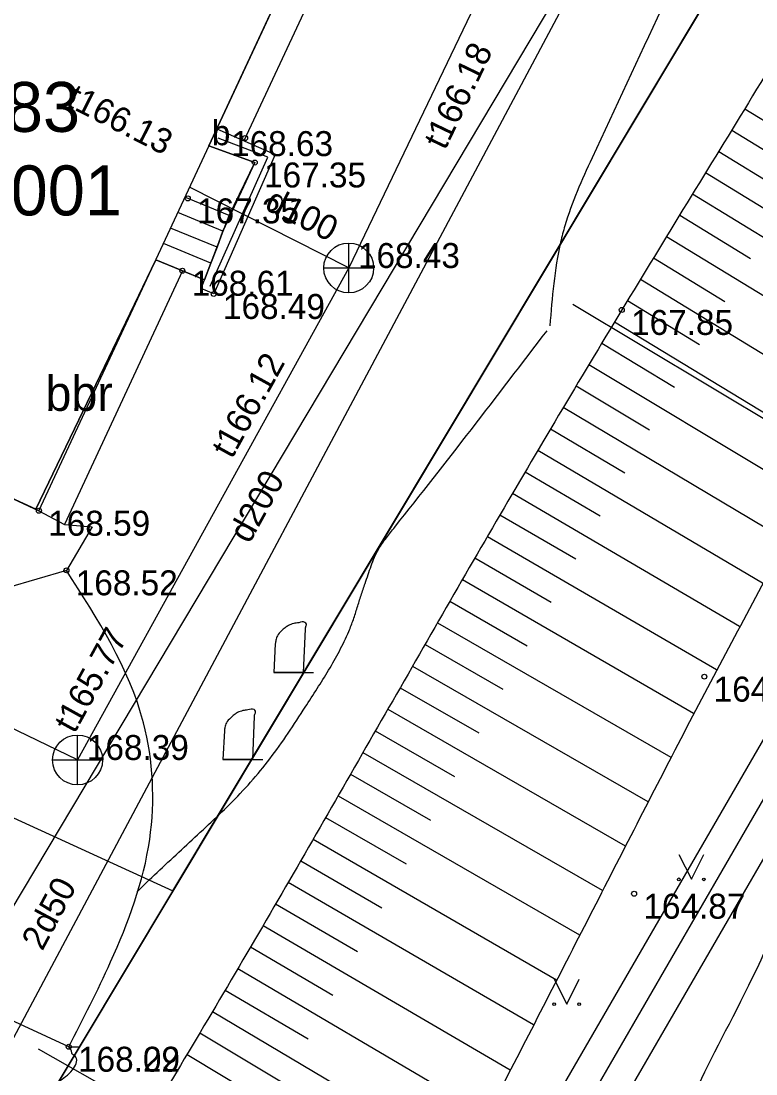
# Model space of a CAD drawing. Extents: x 635052 to 635250, y 303525 to 303666.
# Drawn here: x 635112.92 to 635127.65, y 303572.44 to 303593.53 of the extents above; entities that cross this region are included whole.
import ezdxf

# ---------------------------------------------------------------- set-up
doc = ezdxf.new("R2010")
doc.units = 0
for name, color, linetype in [('BUVE_BDET_####_####_#', 7, 'Continuous'), ('BUVE_COKL_####_####_#', 7, 'Continuous'), ('BUVE_EKAS_####_####_#', 7, 'Continuous'), ('BUVE_EKAS_UZMR_####_#', 7, 'Continuous'), ('BUVE_EKAS_VEKT_####_#', 7, 'Continuous'), ('BUVE_EKAS_VEKT_TKST_#', 7, 'Continuous'), ('CELI_CAPM_####_####_#', 7, 'Continuous'), ('CELI_CMAL_####_####_#', 7, 'Continuous'), ('CELI_CSEG_####_TKST_#', 7, 'Continuous'), ('ELEK_VADP_ZSPR_####_#', 7, 'Continuous'), ('LKAN_VADP_PAST_####_#', 7, 'Continuous'), ('NORB_MARG_MMET_####_#', 7, 'Continuous'), ('RELJ_AATZ_####_TKST_#', 7, 'Continuous'), ('RELJ_ELEM_####_####_#', 7, 'Continuous'), ('RELJ_HORZ_PAMT_####_#', 7, 'Continuous'), ('RELJ_HORZ_RESN_####_#', 7, 'Continuous'), ('RELJ_NOGA_####_####_#', 7, 'Continuous'), ('RELJ_NOGL_####_####_#', 7, 'Continuous'), ('ROBZ_UZMR_####_####_#', 7, 'Continuous'), ('ROBZ_UZMR_####_TKST_#', 7, 'Continuous'), ('SAKT_VADP_KABE_####_#', 7, 'Continuous'), ('SILT_VADP_UDEN_####_#', 7, 'Continuous'), ('SILT_VADP_UDEN_TKAM_#', 7, 'Continuous'), ('SILT_VADP_UDEN_TKST_#', 7, 'Continuous'), ('SKAN_ELEM_####_####_#', 7, 'Continuous'), ('SKAN_ELEM_PAST_TKST_#', 7, 'Continuous'), ('SKAN_VADP_PAST_####_#', 7, 'Continuous'), ('SKAN_VADP_PAST_TKST_#', 7, 'Continuous'), ('TERT_ELEM_####_####_#', 7, 'Continuous')]:
    doc.layers.add(name, color=color, linetype=linetype)

msp = doc.modelspace()

# ---------------------------------------------------------------- linework, layer by layer
at = {"layer": 'BUVE_BDET_####_####_#'}
for p, q in [((635123.348, 303603.889), (635117.387, 303591.132)), ((635116.843, 303591.37), (635118.015, 303590.858)), ((635117.606, 303590.697), (635116.685, 303591.031)), ((635118.015, 303590.858), (635116.782, 303588.063)), ((635117.094, 303589.635), (635117.606, 303590.697)), ((635117.094, 303589.635), (635116.205, 303590.002)), ((635116.964, 303589.321), (635116.062, 303589.693)), ((635116.529, 303588.173), (635117.094, 303589.635)), ((635116.849, 303589.001), (635115.918, 303589.385)), ((635116.726, 303588.683), (635115.774, 303589.076)), ((635116.596, 303588.347), (635115.622, 303588.749)), ((635116.154, 303588.529), (635113.794, 303583.445)), ((635116.782, 303588.063), (635116.529, 303588.173)), ((635113.278, 303583.72), (635113.794, 303583.445)), ((635113.794, 303583.445), (635114.345, 303583.401)), ((635114.345, 303583.401), (635113.83, 303582.526)), ((635113.83, 303582.526), (635112.638, 303582.178))]:
    msp.add_line(p, q, dxfattribs=at)
at = {"layer": 'BUVE_EKAS_####_####_#'}
for p, q in [((635113.278, 303583.72), (635127.619, 303614.493)), ((635111.16, 303584.692), (635113.278, 303583.72))]:
    msp.add_line(p, q, dxfattribs=at)
at = {"layer": 'BUVE_EKAS_UZMR_####_#'}
msp.add_lwpolyline([(635102.991, 303588.54), (635109.706, 303585.36), (635109.03, 303583.909), (635110.48, 303583.233), (635111.16, 303584.692), (635113.213, 303583.75), (635115.622, 303588.749), (635116.596, 303588.347), (635116.726, 303588.683), (635116.849, 303589.001), (635116.964, 303589.321), (635117.606, 303590.697), (635116.685, 303591.031), (635127.619, 303614.493), (635117.397, 303619.283), (635102.991, 303588.54)], dxfattribs=at)
at = {"layer": 'BUVE_EKAS_VEKT_####_#'}
msp.add_lwpolyline([(635117.397, 303619.283), (635127.619, 303614.493), (635116.685, 303591.031), (635117.606, 303590.697), (635116.964, 303589.321), (635116.849, 303589.001), (635116.726, 303588.683), (635116.596, 303588.347), (635115.622, 303588.749), (635113.213, 303583.75), (635111.16, 303584.692), (635110.48, 303583.233), (635109.03, 303583.909), (635109.706, 303585.36), (635102.991, 303588.54)], close=True, dxfattribs=at)
at = {"layer": 'CELI_CAPM_####_####_#'}
msp.add_line((635113.876, 303572.981), (635100.69, 303579.034), dxfattribs=at)
at = {"layer": 'CELI_CMAL_####_####_#'}
msp.add_spline([(635113.876, 303572.981), (635114.715, 303574.68), (635115.499, 303577.137), (635115.375, 303579.469), (635113.83, 303582.526)], degree=3, dxfattribs=at)
at = {"layer": 'ELEK_VADP_ZSPR_####_#'}
msp.add_line((635125.819, 303597.657), (635111.235, 303573.249), dxfattribs=at)
at = {"layer": 'LKAN_VADP_PAST_####_#'}
msp.add_line((635120.93, 303568.589), (635113.269, 303572.934), dxfattribs=at)
at = {"layer": 'NORB_MARG_MMET_####_#'}
for p, q in [((635117.869, 303590.801), (635116.873, 303591.186)), ((635116.714, 303588.217), (635117.869, 303590.801))]:
    msp.add_line(p, q, dxfattribs=at)
at = {"layer": 'RELJ_AATZ_####_TKST_#'}
msp.add_line((635113.876, 303572.981), (635114.091, 303572.981), dxfattribs=at)
at = {"layer": 'RELJ_ELEM_####_####_#'}
for centre in [(635117.413, 303591.187), (635117.606, 303590.697), (635116.263, 303589.978), (635116.154, 303588.529), (635116.782, 303588.063), (635124.965, 303587.743), (635113.278, 303583.72), (635113.83, 303582.526), (635126.62, 303580.396), (635125.212, 303576.047), (635113.876, 303572.981)]:
    msp.add_circle(centre, 0.05, dxfattribs=at)
at = {"layer": 'RELJ_HORZ_PAMT_####_#'}
msp.add_spline([(635127.245, 303567.224), (635130.206, 303574.174), (635130.522, 303576.576), (635129.835, 303577.373), (635127.751, 303574.717), (635125.954, 303570.274), (635125.954, 303567.234), (635124.986, 303565.014), (635122.9, 303562.493), (635120.132, 303561.493), (635117.71, 303561.493), (635115.288, 303561.493)], degree=3, dxfattribs=at)
at = {"layer": 'RELJ_HORZ_RESN_####_#'}
for points in [[(635130.07, 303602.341), (635129.658, 303601.786), (635129.261, 303601.219), (635129.045, 303600.841), (635127.134, 303596.771), (635124.368, 303590.788), (635123.823, 303589.431), (635123.738, 303589.103), (635123.523, 303587.427)], [(635115.239, 303576.078), (635115.384, 303576.22), (635115.812, 303576.626), (635116.244, 303577.029), (635116.676, 303577.431), (635117.103, 303577.84), (635117.91, 303578.751), (635118.619, 303579.788), (635119.087, 303580.529), (635119.302, 303580.909), (635119.401, 303581.104), (635119.491, 303581.304), (635119.582, 303581.541), (635119.661, 303581.782), (635119.738, 303582.024), (635119.819, 303582.264), (635119.939, 303582.615), (635120.007, 303582.788), (635120.091, 303582.954), (635120.244, 303583.18), (635120.412, 303583.394), (635123.465, 303587.325)], [(635108.41, 303571.407), (635108.551, 303571.458), (635109.035, 303571.624), (635109.28, 303571.699), (635109.527, 303571.77), (635110.54, 303571.925), (635110.801, 303571.933), (635111.061, 303571.937), (635111.322, 303571.94), (635111.582, 303571.947), (635112.107, 303571.97), (635112.369, 303571.988), (635112.631, 303572.01), (635113.151, 303572.11), (635113.41, 303572.187), (635113.539, 303572.231), (635113.602, 303572.257), (635113.666, 303572.286), (635113.814, 303572.383), (635113.951, 303572.517), (635114.017, 303572.774), (635113.985, 303572.804), (635113.945, 303572.833), (635113.939, 303572.86), (635113.876, 303572.981)]]:
    msp.add_spline(points, degree=3, dxfattribs=at)
at = {"layer": 'RELJ_NOGA_####_####_#'}
for p, q in [((635127.429, 303591.774), (635131.603, 303589.22)), ((635127.168, 303591.347), (635128.56, 303590.496)), ((635126.907, 303590.921), (635131.118, 303588.345)), ((635126.646, 303590.494), (635128.05, 303589.635)), ((635126.385, 303590.067), (635130.634, 303587.47)), ((635126.125, 303589.641), (635127.542, 303588.775)), ((635125.864, 303589.214), (635130.151, 303586.594)), ((635125.603, 303588.788), (635127.033, 303587.914)), ((635125.342, 303588.361), (635129.669, 303585.718)), ((635125.082, 303587.934), (635126.525, 303587.053)), ((635124.821, 303587.507), (635129.191, 303584.848)), ((635124.562, 303587.08), (635126.021, 303586.197)), ((635124.304, 303586.652), (635128.723, 303583.994)), ((635124.047, 303586.223), (635125.521, 303585.341)), ((635123.79, 303585.794), (635128.253, 303583.138)), ((635123.535, 303585.364), (635125.024, 303584.482)), ((635123.281, 303584.933), (635127.787, 303582.276)), ((635123.027, 303584.502), (635124.531, 303583.619)), ((635122.774, 303584.071), (635127.323, 303581.41)), ((635122.522, 303583.639), (635124.04, 303582.754)), ((635122.271, 303583.207), (635126.862, 303580.538)), ((635122.02, 303582.774), (635123.551, 303581.887)), ((635121.769, 303582.342), (635126.403, 303579.662)), ((635121.519, 303581.909), (635123.065, 303581.017)), ((635121.269, 303581.476), (635125.945, 303578.782)), ((635121.02, 303581.042), (635122.58, 303580.145)), ((635120.771, 303580.609), (635125.488, 303577.897)), ((635120.521, 303580.175), (635122.095, 303579.271)), ((635120.272, 303579.742), (635125.032, 303577.01)), ((635120.023, 303579.308), (635121.611, 303578.397)), ((635119.774, 303578.875), (635124.574, 303576.117)), ((635119.525, 303578.441), (635121.126, 303577.521)), ((635119.276, 303578.008), (635124.115, 303575.222)), ((635119.026, 303577.574), (635120.64, 303576.644)), ((635118.776, 303577.141), (635123.655, 303574.325)), ((635118.526, 303576.709), (635120.153, 303575.767)), ((635118.276, 303576.276), (635123.192, 303573.424)), ((635118.024, 303575.844), (635119.664, 303574.89)), ((635117.773, 303575.412), (635122.725, 303572.521)), ((635117.52, 303574.98), (635119.171, 303574.013)), ((635117.267, 303574.549), (635122.255, 303571.617)), ((635117.014, 303574.118), (635118.676, 303573.137)), ((635116.759, 303573.688), (635121.779, 303570.71)), ((635116.503, 303573.258), (635118.176, 303572.261)), ((635116.247, 303572.829), (635121.298, 303569.803))]:
    msp.add_line(p, q, dxfattribs=at)
msp.add_spline([(635140.748, 303614.62), (635139.836, 303612.55), (635139.379, 303611.515), (635139.15, 303610.998), (635138.92, 303610.481), (635137.015, 303606.796), (635134.804, 303603.272), (635132.474, 303599.811), (635131.322, 303598.074), (635130.209, 303596.316), (635127.586, 303592.03), (635124.965, 303587.743), (635122.449, 303583.513), (635119.989, 303579.248), (635117.525, 303574.987), (635116.272, 303572.869), (635114.994, 303570.766), (635113.411, 303568.291), (635111.777, 303565.85), (635110.133, 303563.414), (635108.522, 303560.957), (635108.341, 303560.672)], degree=3, dxfattribs=at)
at = {"layer": 'RELJ_NOGL_####_####_#'}
msp.add_spline([(635145.065, 303612.084), (635141.515, 303605.622), (635140.411, 303603.79), (635139.213, 303602.015), (635138.003, 303600.246), (635136.859, 303598.437), (635134.685, 303594.691), (635132.548, 303590.925), (635128.375, 303583.339), (635126.443, 303579.717), (635124.56, 303576.068), (635122.683, 303572.417), (635120.766, 303568.79), (635119.987, 303567.461), (635119.133, 303566.178), (635117.302, 303563.684), (635115.474, 303561.188), (635115.117, 303560.672)], degree=3, dxfattribs=at)
at = {"layer": 'ROBZ_UZMR_####_####_#'}
for p, q in [((635115.964, 303576.105), (635138.877, 303614.314)), ((635103.35, 303581.877), (635115.964, 303576.105))]:
    msp.add_line(p, q, dxfattribs=at)
for points in [[(635168.655, 303646.635), (635148.58, 303610.406), (635139.07, 303614.636), (635106.709, 303560.672)], [(635106.709, 303560.672), (635139.07, 303614.636), (635109.74, 303627.496), (635080.758, 303560.672)]]:
    msp.add_lwpolyline(points, dxfattribs=at)
at = {"layer": 'SAKT_VADP_KABE_####_#'}
msp.add_line((635129.412, 303584.598), (635123.984, 303587.852), dxfattribs=at)
at = {"layer": 'SILT_VADP_UDEN_####_#'}
for p, q in [((635111.472, 303570.732), (635135.672, 303616.126)), ((635120.968, 303566.135), (635148.799, 303614.193))]:
    msp.add_line(p, q, dxfattribs=at)
at = {"layer": 'SILT_VADP_UDEN_TKAM_#'}
for p, q in [((635120.924, 303567.257), (635148.279, 303614.494)), ((635121.951, 303566.635), (635149.442, 303614.107))]:
    msp.add_line(p, q, dxfattribs=at)
at = {"layer": 'SKAN_ELEM_####_####_#'}
for p, q in [((635119.489, 303588.084), (635119.489, 303589.084)), ((635118.989, 303588.584), (635119.989, 303588.584)), ((635114.053, 303578.227), (635114.053, 303579.227)), ((635113.553, 303578.727), (635114.553, 303578.727))]:
    msp.add_line(p, q, dxfattribs=at)
for centre in [(635119.489, 303588.584), (635114.053, 303578.727)]:
    msp.add_circle(centre, 0.5, dxfattribs=at)
at = {"layer": 'SKAN_VADP_PAST_####_#'}
for p, q in [((635128.695, 303607.771), (635119.489, 303588.584)), ((635119.489, 303588.584), (635116.299, 303590.202)), ((635114.053, 303578.727), (635092.548, 303589.079)), ((635119.489, 303588.584), (635114.053, 303578.727))]:
    msp.add_line(p, q, dxfattribs=at)
at = {"layer": 'TERT_ELEM_####_####_#'}
for p, q in [((635118.586, 303580.48), (635118.62, 303581.345)), ((635118.017, 303581.053), (635117.986, 303580.48)), ((635118.586, 303580.48), (635117.986, 303580.48)), ((635117.986, 303580.48), (635118.286, 303580.48)), ((635118.286, 303580.48), (635118.586, 303580.48)), ((635118.586, 303580.48), (635118.786, 303580.48)), ((635117.565, 303578.735), (635117.599, 303579.6)), ((635116.996, 303579.308), (635116.965, 303578.735)), ((635117.565, 303578.735), (635116.965, 303578.735)), ((635116.965, 303578.735), (635117.265, 303578.735)), ((635117.265, 303578.735), (635117.565, 303578.735)), ((635117.565, 303578.735), (635117.765, 303578.735)), ((635126.11, 303576.836), (635126.36, 303576.336)), ((635126.36, 303576.336), (635126.61, 303576.836)), ((635123.61, 303574.336), (635123.86, 303573.836)), ((635123.86, 303573.836), (635124.11, 303574.336))]:
    msp.add_line(p, q, dxfattribs=at)
for centre, radius in [((635126.11, 303576.335), 0.028), ((635126.61, 303576.335), 0.0263), ((635123.61, 303573.835), 0.028), ((635124.11, 303573.835), 0.0263)]:
    msp.add_circle(centre, radius, dxfattribs=at)
for points in [[(635118.62, 303581.345), (635118.624, 303581.376), (635118.627, 303581.387), (635118.642, 303581.449), (635118.612, 303581.484), (635118.49, 303581.478), (635118.386, 303581.46), (635118.28, 303581.421), (635118.215, 303581.377), (635118.14, 303581.313), (635118.06, 303581.215), (635118.029, 303581.126), (635118.017, 303581.052)], [(635117.599, 303579.6), (635117.603, 303579.631), (635117.606, 303579.642), (635117.621, 303579.704), (635117.591, 303579.739), (635117.469, 303579.733), (635117.365, 303579.715), (635117.259, 303579.676), (635117.194, 303579.632), (635117.119, 303579.568), (635117.039, 303579.47), (635117.008, 303579.381), (635116.996, 303579.307)]]:
    msp.add_spline(points, degree=3, dxfattribs=at)

# ---------------------------------------------------------------- texts
at = {"layer": 'BUVE_COKL_####_####_#'}
msp.add_text('b', height=0.5, dxfattribs=at).set_placement((635116.744, 303591.044))
at = {"layer": 'BUVE_EKAS_VEKT_TKST_#'}
msp.add_text('70010010083001', height=1, dxfattribs=at).set_placement((635104.531, 303589.638))
at = {"layer": 'CELI_CSEG_####_TKST_#'}
msp.add_text('bbr', height=0.7, dxfattribs=at).set_placement((635113.408, 303585.722))
at = {"layer": 'RELJ_AATZ_####_TKST_#'}
for s, p in [(' 168.63', (635116.944, 303590.826)), (' 167.35', (635117.606, 303590.197)), (' 167.35', (635116.263, 303589.478)), (' 168.61', (635116.154, 303588.029)), (' 168.49', (635116.782, 303587.563)), (' 167.85', (635124.965, 303587.243)), (' 168.59', (635113.278, 303583.22)), (' 168.52', (635113.83, 303582.026)), (' 164.97', (635126.62, 303579.896)), (' 164.87', (635125.212, 303575.547)), (' 168.09', (635113.876, 303572.481)), (' 168.22', (635113.876, 303572.481))]:
    msp.add_text(s, height=0.5, dxfattribs=at).set_placement(p)
at = {"layer": 'ROBZ_UZMR_####_TKST_#'}
msp.add_text('70010010083', height=1, dxfattribs=at).set_placement((635105.922, 303591.311))
at = {"layer": 'SILT_VADP_UDEN_TKST_#'}
msp.add_text('2d50', height=0.5, rotation=61.9371, dxfattribs=at).set_placement((635113.346, 303574.884))
at = {"layer": 'SKAN_ELEM_PAST_TKST_#'}
for s, p in [(' 168.43', (635119.489, 303588.584)), (' 168.39', (635114.053, 303578.727))]:
    msp.add_text(s, height=0.5, dxfattribs=at).set_placement(p)
at = {"layer": 'SKAN_VADP_PAST_TKST_#'}
for s, rotation, p in [('t166.18', 64.3681, (635121.423, 303590.929)), ('t166.13', 333.101, (635113.8, 303591.845)), ('d100', 333.101, (635117.779, 303589.774)), ('t166.12', 61.1239, (635117.149, 303584.743)), ('d200', 61.1239, (635117.498, 303583.043)), ('t165.77', 61.1239, (635113.992, 303579.237))]:
    msp.add_text(s, height=0.5, rotation=rotation, dxfattribs=at).set_placement(p)

doc.saveas('drawing.dxf')
